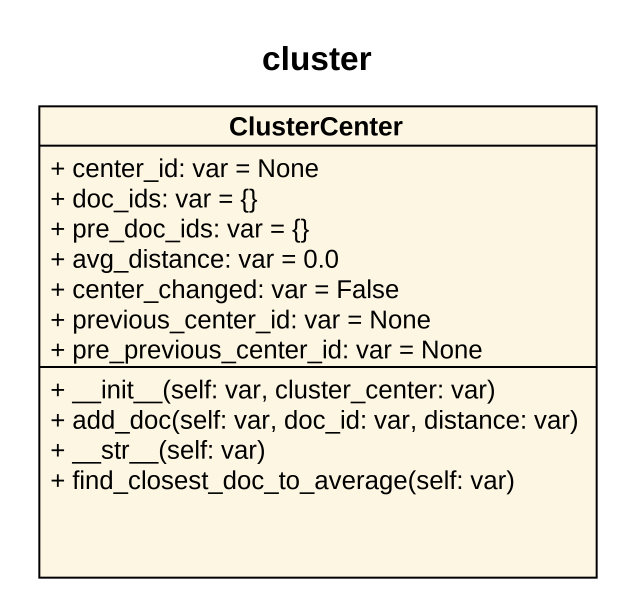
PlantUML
@startuml
title cluster
hide circle
hide empty members
skinparam classAttributeIconSize 0
class ClusterCenter {
  + center_id: var = None
  + doc_ids: var = {}
  + pre_doc_ids: var = {}
  + avg_distance: var = 0.0
  + center_changed: var = False
  + previous_center_id: var = None
  + pre_previous_center_id: var = None
  + ~__init~__(self: var, cluster_center: var)
  + add_doc(self: var, doc_id: var, distance: var)
  + ~__str~__(self: var)
  + find_closest_doc_to_average(self: var)
}
@enduml
